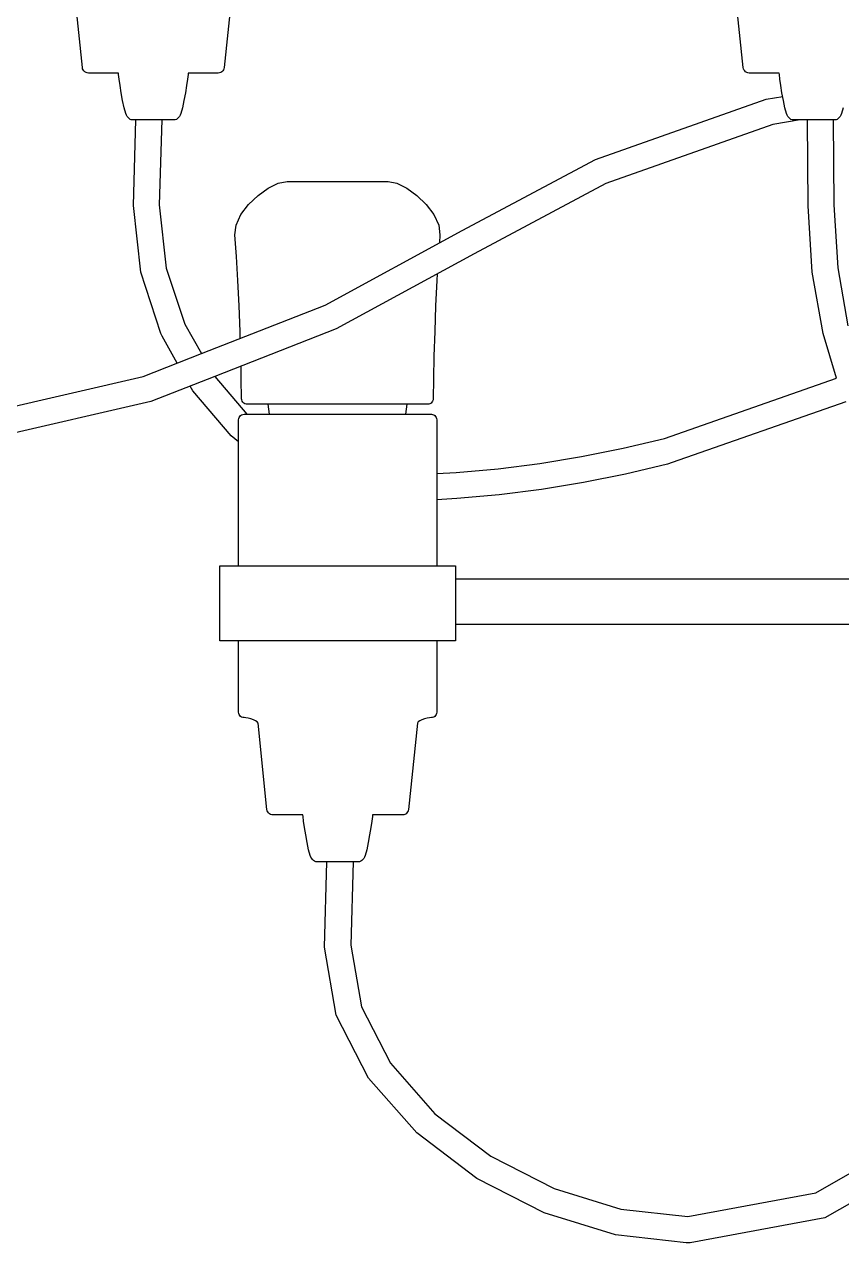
# Model space of a CAD drawing. Header units: millimetres. Extents: x 112 to 8820, y -2365 to 5002.
# Drawn here: x 1413.1 to 1510, y -624.8 to -480.4 of the extents above; entities that cross this region are included whole.
import ezdxf

# ---------------------------------------------------------------- set-up
doc = ezdxf.new("R2010")
doc.units = ezdxf.units.MM

# ---------------------------------------------------------------- blocks, each defined once
blk = doc.blocks.new('2097-30_el')
at = {"extrusion": (-6.84804e-18, -0.001462, 0.999999)}
for p, q in [((-21.349, 17.848, 0.026), (-21.455, 18.87, 0.028)), ((-19.562, 18.87, 0.028), (-19.668, 17.848, 0.026)), ((-21.346, 17.832, 0.026), (-21.349, 17.848, 0.026)), ((-21.339, 17.818, 0.026), (-21.346, 17.832, 0.026)), ((-21.331, 17.806, 0.026), (-21.339, 17.818, 0.026)), ((-21.319, 17.796, 0.026), (-21.331, 17.806, 0.026)), ((-21.306, 17.789, 0.026), (-21.319, 17.796, 0.026)), ((-21.292, 17.784, 0.026), (-21.306, 17.789, 0.026)), ((-21.276, 17.782, 0.026), (-21.292, 17.784, 0.026)), ((-21.256, 17.782, 0.026), (-21.276, 17.782, 0.026)), ((-21.034, 17.782, 0.026), (-21.256, 17.782, 0.026)), ((-20.922, 17.782, 0.026), (-21.034, 17.782, 0.026)), ((-20.92, 17.763, 0.026), (-20.922, 17.782, 0.026)), ((-20.913, 17.71, 0.026), (-20.92, 17.763, 0.026)), ((-20.097, 17.763, 0.026), (-20.104, 17.71, 0.026)), ((-20.094, 17.782, 0.026), (-20.097, 17.763, 0.026)), ((-19.813, 17.782, 0.026), (-20.094, 17.782, 0.026)), ((-19.76, 17.782, 0.026), (-19.813, 17.782, 0.026)), ((-19.74, 17.782, 0.026), (-19.76, 17.782, 0.026)), ((-19.725, 17.784, 0.026), (-19.74, 17.782, 0.026)), ((-19.71, 17.789, 0.026), (-19.725, 17.784, 0.026)), ((-19.697, 17.796, 0.026), (-19.71, 17.789, 0.026)), ((-19.686, 17.806, 0.026), (-19.697, 17.796, 0.026)), ((-19.677, 17.818, 0.026), (-19.686, 17.806, 0.026)), ((-19.671, 17.832, 0.026), (-19.677, 17.818, 0.026)), ((-19.668, 17.848, 0.026), (-19.671, 17.832, 0.026)), ((-20.902, 17.635, 0.026), (-20.913, 17.71, 0.026)), ((-20.888, 17.547, 0.026), (-20.902, 17.635, 0.026)), ((-20.115, 17.635, 0.026), (-20.129, 17.547, 0.026)), ((-20.104, 17.71, 0.026), (-20.115, 17.635, 0.026)), ((-20.872, 17.455, 0.026), (-20.888, 17.547, 0.026)), ((-20.129, 17.547, 0.026), (-20.145, 17.455, 0.026)), ((-20.853, 17.37, 0.025), (-20.872, 17.455, 0.026)), ((-20.834, 17.301, 0.025), (-20.853, 17.37, 0.025)), ((-20.163, 17.37, 0.025), (-20.183, 17.301, 0.025)), ((-20.145, 17.455, 0.026), (-20.163, 17.37, 0.025)), ((-20.826, 17.284, 0.025), (-20.834, 17.301, 0.025)), ((-20.818, 17.268, 0.025), (-20.826, 17.284, 0.025)), ((-20.807, 17.254, 0.025), (-20.818, 17.268, 0.025)), ((-20.796, 17.242, 0.025), (-20.807, 17.254, 0.025)), ((-20.783, 17.233, 0.025), (-20.796, 17.242, 0.025)), ((-20.769, 17.228, 0.025), (-20.783, 17.233, 0.025)), ((-20.754, 17.226, 0.025), (-20.769, 17.228, 0.025)), ((-20.749, 17.226, 0.025), (-20.754, 17.226, 0.025)), ((-20.734, 17.226, 0.025), (-20.749, 17.226, 0.025)), ((-20.71, 17.226, 0.025), (-20.734, 17.226, 0.025)), ((-20.676, 17.226, 0.025), (-20.71, 17.226, 0.025)), ((-20.635, 17.226, 0.025), (-20.676, 17.226, 0.025)), ((-20.589, 17.226, 0.025), (-20.635, 17.226, 0.025)), ((-20.539, 17.226, 0.025), (-20.589, 17.226, 0.025)), ((-20.488, 17.226, 0.025), (-20.539, 17.226, 0.025)), ((-20.437, 17.226, 0.025), (-20.488, 17.226, 0.025)), ((-20.39, 17.226, 0.025), (-20.437, 17.226, 0.025)), ((-20.348, 17.226, 0.025), (-20.39, 17.226, 0.025)), ((-20.313, 17.226, 0.025), (-20.348, 17.226, 0.025)), ((-20.287, 17.226, 0.025), (-20.313, 17.226, 0.025)), ((-20.27, 17.226, 0.025), (-20.287, 17.226, 0.025)), ((-20.263, 17.226, 0.025), (-20.27, 17.226, 0.025)), ((-20.248, 17.228, 0.025), (-20.263, 17.226, 0.025)), ((-20.234, 17.233, 0.025), (-20.248, 17.228, 0.025)), ((-20.221, 17.242, 0.025), (-20.234, 17.233, 0.025)), ((-20.209, 17.254, 0.025), (-20.221, 17.242, 0.025)), ((-20.199, 17.268, 0.025), (-20.209, 17.254, 0.025)), ((-20.19, 17.284, 0.025), (-20.199, 17.268, 0.025)), ((-20.183, 17.301, 0.025), (-20.19, 17.284, 0.025))]:
    blk.add_line(p, q, dxfattribs=at)
at = {"extrusion": (-1.38084e-17, -0.001462, 0.999999)}
for p, q in [((-13.519, 17.848, 0.026), (-13.625, 18.87, 0.028)), ((-13.516, 17.832, 0.026), (-13.519, 17.848, 0.026)), ((-13.51, 17.818, 0.026), (-13.516, 17.832, 0.026)), ((-13.501, 17.806, 0.026), (-13.51, 17.818, 0.026)), ((-13.49, 17.796, 0.026), (-13.501, 17.806, 0.026)), ((-13.477, 17.789, 0.026), (-13.49, 17.796, 0.026)), ((-13.462, 17.784, 0.026), (-13.477, 17.789, 0.026)), ((-13.447, 17.782, 0.026), (-13.462, 17.784, 0.026)), ((-13.433, 17.782, 0.026), (-13.447, 17.782, 0.026)), ((-13.387, 17.782, 0.026), (-13.433, 17.782, 0.026)), ((-13.31, 17.782, 0.026), (-13.387, 17.782, 0.026)), ((-13.205, 17.782, 0.026), (-13.31, 17.782, 0.026)), ((-13.093, 17.782, 0.026), (-13.205, 17.782, 0.026)), ((-13.09, 17.763, 0.026), (-13.093, 17.782, 0.026)), ((-13.083, 17.71, 0.026), (-13.09, 17.763, 0.026)), ((-13.073, 17.635, 0.026), (-13.083, 17.71, 0.026)), ((-13.059, 17.547, 0.026), (-13.073, 17.635, 0.026)), ((-13.042, 17.455, 0.026), (-13.059, 17.547, 0.026)), ((-13.024, 17.37, 0.025), (-13.042, 17.455, 0.026)), ((-13.004, 17.301, 0.025), (-13.024, 17.37, 0.025)), ((-12.334, 17.37, 0.025), (-12.354, 17.301, 0.025)), ((-12.997, 17.284, 0.025), (-13.004, 17.301, 0.025)), ((-12.988, 17.268, 0.025), (-12.997, 17.284, 0.025)), ((-12.978, 17.254, 0.025), (-12.988, 17.268, 0.025)), ((-12.966, 17.242, 0.025), (-12.978, 17.254, 0.025)), ((-12.953, 17.233, 0.025), (-12.966, 17.242, 0.025)), ((-12.939, 17.228, 0.025), (-12.953, 17.233, 0.025)), ((-12.924, 17.226, 0.025), (-12.939, 17.228, 0.025)), ((-12.92, 17.226, 0.025), (-12.924, 17.226, 0.025)), ((-12.905, 17.226, 0.025), (-12.92, 17.226, 0.025)), ((-12.88, 17.226, 0.025), (-12.905, 17.226, 0.025)), ((-12.847, 17.226, 0.025), (-12.88, 17.226, 0.025)), ((-12.806, 17.226, 0.025), (-12.847, 17.226, 0.025)), ((-12.759, 17.226, 0.025), (-12.806, 17.226, 0.025)), ((-12.71, 17.226, 0.025), (-12.759, 17.226, 0.025)), ((-12.658, 17.226, 0.025), (-12.71, 17.226, 0.025)), ((-12.608, 17.226, 0.025), (-12.658, 17.226, 0.025)), ((-12.561, 17.226, 0.025), (-12.608, 17.226, 0.025)), ((-12.519, 17.226, 0.025), (-12.561, 17.226, 0.025)), ((-12.484, 17.226, 0.025), (-12.519, 17.226, 0.025)), ((-12.457, 17.226, 0.025), (-12.484, 17.226, 0.025)), ((-12.44, 17.226, 0.025), (-12.457, 17.226, 0.025)), ((-12.434, 17.226, 0.025), (-12.44, 17.226, 0.025)), ((-12.419, 17.228, 0.025), (-12.434, 17.226, 0.025)), ((-12.405, 17.233, 0.025), (-12.419, 17.228, 0.025)), ((-12.392, 17.242, 0.025), (-12.405, 17.233, 0.025)), ((-12.38, 17.254, 0.025), (-12.392, 17.242, 0.025)), ((-12.37, 17.268, 0.025), (-12.38, 17.254, 0.025)), ((-12.361, 17.284, 0.025), (-12.37, 17.268, 0.025)), ((-12.354, 17.301, 0.025), (-12.361, 17.284, 0.025))]:
    blk.add_line(p, q, dxfattribs=at)
at = {"extrusion": (-2.26527e-19, -0.001462, 0.999999)}
for p, q in [((-15.268, 16.758, 0.025), (-13.246, 17.472, 0.026)), ((-13.246, 17.472, 0.026), (-13.051, 17.505, 0.026)), ((-20.744, 16.211, 0.024), (-20.714, 17.226, 0.025)), ((-20.408, 17.226, 0.025), (-20.438, 16.22, 0.024)), ((-16.85, 15.915, 0.023), (-15.268, 16.758, 0.025)), ((-20.657, 15.422, 0.023), (-20.744, 16.211, 0.024)), ((-20.438, 16.22, 0.024), (-20.356, 15.471, 0.023)), ((-18.471, 15.032, 0.022), (-16.85, 15.915, 0.023)), ((-20.356, 15.471, 0.023), (-20.137, 14.808, 0.022)), ((-20.418, 14.696, 0.021), (-20.657, 15.422, 0.023)), ((-19.939, 14.457, 0.021), (-18.471, 15.032, 0.022)), ((-20.137, 14.808, 0.022), (-19.939, 14.457, 0.021)), ((-20.405, 14.664, 0.021), (-20.418, 14.696, 0.021)), ((-20.225, 14.344, 0.021), (-20.405, 14.664, 0.021)), ((-20.628, 14.186, 0.021), (-19.939, 14.457, 0.021)), ((-23.823, 13.451, 0.02), (-20.628, 14.186, 0.021)), ((-19.778, 14.187, 0.021), (-20.539, 13.888, 0.02)), ((-20.04, 14.018, 0.02), (-20.071, 14.072, 0.021)), ((-19.587, 13.482, 0.02), (-20.04, 14.018, 0.02)), ((-20.539, 13.888, 0.02), (-23.765, 13.146, 0.019)), ((-12.302, 13.885, 0.02), (-14.359, 13.166, 0.019)), ((-19.498, 13.412, 0.02), (-19.587, 13.482, 0.02)), ((-14.416, 13.146, 0.019), (-14.914, 13.028, 0.019)), ((-14.359, 13.166, 0.019), (-14.416, 13.146, 0.019)), ((-14.914, 13.028, 0.019), (-15.411, 12.929, 0.019)), ((-15.91, 12.847, 0.019), (-16.41, 12.784, 0.019)), ((-15.411, 12.929, 0.019), (-15.91, 12.847, 0.019)), ((-16.911, 12.739, 0.019), (-17.149, 12.726, 0.019)), ((-16.41, 12.784, 0.019), (-16.911, 12.739, 0.019))]:
    blk.add_line(p, q, dxfattribs=at)
at = {"extrusion": (-4.49817e-19, -0.001462, 0.999999)}
for p, q in [((-12.843, 17.226, 0.025), (-13.169, 17.171, 0.025)), ((-12.749, 16.209, 0.024), (-12.757, 17.226, 0.025)), ((-13.169, 17.171, 0.025), (-15.145, 16.473, 0.024)), ((-15.145, 16.473, 0.024), (-16.705, 15.641, 0.023)), ((-12.703, 15.421, 0.023), (-12.749, 16.209, 0.024)), ((-16.705, 15.641, 0.023), (-18.343, 14.75, 0.022)), ((-12.573, 14.695, 0.021), (-12.703, 15.421, 0.023)), ((-18.343, 14.75, 0.022), (-19.778, 14.187, 0.021)), ((-12.413, 14.165, 0.021), (-12.573, 14.695, 0.021)), ((-19.778, 14.187, 0.021), (-19.399, 13.739, 0.02)), ((-14.452, 13.451, 0.02), (-12.413, 14.165, 0.021)), ((-14.94, 13.336, 0.019), (-14.452, 13.451, 0.02)), ((-15.433, 13.237, 0.019), (-14.94, 13.336, 0.019)), ((-16.422, 13.094, 0.019), (-15.927, 13.157, 0.019)), ((-15.927, 13.157, 0.019), (-15.433, 13.237, 0.019)), ((-17.149, 13.036, 0.019), (-16.918, 13.049, 0.019)), ((-16.918, 13.049, 0.019), (-16.422, 13.094, 0.019))]:
    blk.add_line(p, q, dxfattribs=at)
at = {"extrusion": (4.42762e-18, -0.001462, 0.999999)}
for p, q in [((-12.451, 17.226, 0.025), (-12.444, 16.222, 0.024)), ((-12.444, 16.222, 0.024), (-12.399, 15.472, 0.023)), ((-12.399, 15.472, 0.023), (-12.277, 14.785, 0.022))]:
    blk.add_line(p, q, dxfattribs=at)
at = {"extrusion": (1.20707e-17, -0.001462, 0.999999)}
for p, q in [((-19.147, 16.417, 0.024), (-19.029, 16.475, 0.024)), ((-19.029, 16.475, 0.024), (-18.923, 16.497, 0.024)), ((-18.923, 16.497, 0.024), (-18.906, 16.497, 0.024)), ((-18.906, 16.497, 0.024), (-18.851, 16.497, 0.024)), ((-18.851, 16.497, 0.024), (-18.764, 16.497, 0.024)), ((-18.764, 16.497, 0.024), (-18.648, 16.497, 0.024)), ((-18.648, 16.497, 0.024), (-18.513, 16.497, 0.024)), ((-18.513, 16.497, 0.024), (-18.365, 16.497, 0.024)), ((-18.365, 16.497, 0.024), (-18.215, 16.497, 0.024)), ((-18.215, 16.497, 0.024), (-18.072, 16.497, 0.024)), ((-18.072, 16.497, 0.024), (-17.944, 16.497, 0.024)), ((-17.944, 16.497, 0.024), (-17.84, 16.497, 0.024)), ((-17.84, 16.497, 0.024), (-17.767, 16.497, 0.024)), ((-17.767, 16.497, 0.024), (-17.728, 16.497, 0.024)), ((-17.728, 16.497, 0.024), (-17.727, 16.497, 0.024)), ((-17.727, 16.497, 0.024), (-17.623, 16.475, 0.024)), ((-17.623, 16.475, 0.024), (-17.505, 16.417, 0.024)), ((-19.379, 16.223, 0.024), (-19.268, 16.33, 0.024)), ((-19.268, 16.33, 0.024), (-19.147, 16.417, 0.024)), ((-17.505, 16.417, 0.024), (-17.386, 16.33, 0.024)), ((-17.386, 16.33, 0.024), (-17.275, 16.223, 0.024)), ((-19.47, 16.104, 0.024), (-19.379, 16.223, 0.024)), ((-17.275, 16.223, 0.024), (-17.185, 16.104, 0.024)), ((-19.528, 15.981, 0.023), (-19.47, 16.104, 0.024)), ((-17.185, 16.104, 0.024), (-17.127, 15.981, 0.023)), ((-19.544, 15.863, 0.023), (-19.528, 15.981, 0.023)), ((-17.127, 15.981, 0.023), (-17.112, 15.863, 0.023)), ((-19.523, 15.607, 0.023), (-19.544, 15.863, 0.023)), ((-17.112, 15.863, 0.023), (-17.119, 15.768, 0.023)), ((-19.506, 15.323, 0.022), (-19.523, 15.607, 0.023)), ((-19.492, 15.023, 0.022), (-19.506, 15.323, 0.022)), ((-17.149, 15.323, 0.022), (-17.163, 15.023, 0.022)), ((-17.144, 15.402, 0.023), (-17.149, 15.323, 0.022)), ((-19.481, 14.72, 0.022), (-19.492, 15.023, 0.022)), ((-17.163, 15.023, 0.022), (-17.174, 14.72, 0.022)), ((-19.478, 14.637, 0.021), (-19.481, 14.72, 0.022)), ((-17.174, 14.72, 0.022), (-17.183, 14.427, 0.021)), ((-19.466, 14.157, 0.021), (-19.469, 14.308, 0.021)), ((-17.183, 14.427, 0.021), (-17.188, 14.157, 0.021)), ((-19.463, 13.923, 0.02), (-19.466, 14.157, 0.021)), ((-17.188, 14.157, 0.021), (-17.191, 13.923, 0.02)), ((-19.461, 13.908, 0.02), (-19.463, 13.923, 0.02)), ((-19.456, 13.894, 0.02), (-19.461, 13.908, 0.02)), ((-19.448, 13.882, 0.02), (-19.456, 13.894, 0.02)), ((-19.437, 13.872, 0.02), (-19.448, 13.882, 0.02)), ((-19.424, 13.864, 0.02), (-19.437, 13.872, 0.02)), ((-19.41, 13.86, 0.02), (-19.424, 13.864, 0.02)), ((-19.394, 13.858, 0.02), (-19.41, 13.86, 0.02)), ((-19.362, 13.858, 0.02), (-19.394, 13.858, 0.02)), ((-19.265, 13.858, 0.02), (-19.362, 13.858, 0.02)), ((-19.148, 13.858, 0.02), (-19.265, 13.858, 0.02)), ((-17.461, 13.858, 0.02), (-19.148, 13.858, 0.02)), ((-19.132, 13.739, 0.02), (-19.148, 13.858, 0.02)), ((-17.504, 13.858, 0.02), (-17.52, 13.739, 0.02)), ((-17.33, 13.858, 0.02), (-17.461, 13.858, 0.02)), ((-17.262, 13.858, 0.02), (-17.33, 13.858, 0.02)), ((-17.26, 13.858, 0.02), (-17.262, 13.858, 0.02)), ((-17.244, 13.86, 0.02), (-17.26, 13.858, 0.02)), ((-17.23, 13.864, 0.02), (-17.244, 13.86, 0.02)), ((-17.217, 13.872, 0.02), (-17.23, 13.864, 0.02)), ((-17.207, 13.882, 0.02), (-17.217, 13.872, 0.02)), ((-17.199, 13.894, 0.02), (-17.207, 13.882, 0.02)), ((-17.193, 13.908, 0.02), (-17.199, 13.894, 0.02)), ((-17.191, 13.923, 0.02), (-17.193, 13.908, 0.02))]:
    blk.add_line(p, q, dxfattribs=at)
at = {"extrusion": (-8.95348e-20, -0.001462, 0.999999)}
for p, q in [((-19.492, 13.702, 0.02), (-19.484, 13.714, 0.02)), ((-19.484, 13.714, 0.02), (-19.474, 13.725, 0.02)), ((-19.474, 13.725, 0.02), (-19.462, 13.732, 0.02)), ((-19.462, 13.732, 0.02), (-19.448, 13.737, 0.02)), ((-19.448, 13.737, 0.02), (-19.433, 13.739, 0.02)), ((-19.433, 13.739, 0.02), (-19.393, 13.739, 0.02)), ((-19.393, 13.739, 0.02), (-19.305, 13.739, 0.02)), ((-19.305, 13.739, 0.02), (-19.175, 13.739, 0.02)), ((-19.175, 13.739, 0.02), (-19.008, 13.739, 0.02)), ((-19.008, 13.739, 0.02), (-18.811, 13.739, 0.02)), ((-18.811, 13.739, 0.02), (-18.593, 13.739, 0.02)), ((-18.593, 13.739, 0.02), (-18.362, 13.739, 0.02)), ((-18.362, 13.739, 0.02), (-18.131, 13.739, 0.02)), ((-18.131, 13.739, 0.02), (-17.907, 13.739, 0.02)), ((-17.907, 13.739, 0.02), (-17.702, 13.739, 0.02)), ((-17.702, 13.739, 0.02), (-17.524, 13.739, 0.02)), ((-17.524, 13.739, 0.02), (-17.381, 13.739, 0.02)), ((-17.381, 13.739, 0.02), (-17.279, 13.739, 0.02)), ((-17.279, 13.739, 0.02), (-17.222, 13.739, 0.02)), ((-17.222, 13.739, 0.02), (-17.214, 13.739, 0.02)), ((-17.214, 13.739, 0.02), (-17.199, 13.737, 0.02)), ((-17.199, 13.737, 0.02), (-17.186, 13.732, 0.02)), ((-17.186, 13.732, 0.02), (-17.173, 13.725, 0.02)), ((-17.173, 13.725, 0.02), (-17.163, 13.714, 0.02)), ((-17.163, 13.714, 0.02), (-17.156, 13.702, 0.02)), ((-19.498, 13.673, 0.02), (-19.497, 13.688, 0.02)), ((-19.498, 11.941, 0.017), (-19.498, 13.673, 0.02)), ((-19.497, 13.688, 0.02), (-19.492, 13.702, 0.02)), ((-17.156, 13.702, 0.02), (-17.151, 13.688, 0.02)), ((-17.151, 13.688, 0.02), (-17.149, 13.673, 0.02)), ((-17.149, 13.673, 0.02), (-17.149, 11.941, 0.017)), ((-19.498, 10.209, 0.015), (-19.498, 11.054, 0.016)), ((-17.149, 11.054, 0.016), (-17.149, 10.209, 0.015)), ((-19.497, 10.194, 0.015), (-19.498, 10.209, 0.015)), ((-19.492, 10.181, 0.015), (-19.497, 10.194, 0.015)), ((-19.484, 10.168, 0.015), (-19.492, 10.181, 0.015)), ((-19.474, 10.158, 0.015), (-19.484, 10.168, 0.015)), ((-19.462, 10.15, 0.015), (-19.474, 10.158, 0.015)), ((-19.448, 10.146, 0.015), (-19.462, 10.15, 0.015)), ((-19.433, 10.144, 0.015), (-19.448, 10.146, 0.015)), ((-19.411, 10.142, 0.015), (-19.433, 10.144, 0.015)), ((-19.384, 10.137, 0.015), (-19.411, 10.142, 0.015)), ((-19.353, 10.13, 0.015), (-19.384, 10.137, 0.015)), ((-19.322, 10.12, 0.015), (-19.353, 10.13, 0.015)), ((-19.296, 10.108, 0.015), (-19.322, 10.12, 0.015)), ((-19.276, 10.094, 0.015), (-19.296, 10.108, 0.015)), ((-17.352, 10.108, 0.015), (-17.371, 10.094, 0.015)), ((-17.325, 10.12, 0.015), (-17.352, 10.108, 0.015)), ((-17.295, 10.13, 0.015), (-17.325, 10.12, 0.015)), ((-17.264, 10.137, 0.015), (-17.295, 10.13, 0.015)), ((-17.236, 10.142, 0.015), (-17.264, 10.137, 0.015)), ((-17.214, 10.144, 0.015), (-17.236, 10.142, 0.015)), ((-17.199, 10.146, 0.015), (-17.214, 10.144, 0.015)), ((-17.186, 10.15, 0.015), (-17.199, 10.146, 0.015)), ((-17.173, 10.158, 0.015), (-17.186, 10.15, 0.015)), ((-17.163, 10.168, 0.015), (-17.173, 10.158, 0.015)), ((-17.156, 10.181, 0.015), (-17.163, 10.168, 0.015)), ((-17.151, 10.194, 0.015), (-17.156, 10.181, 0.015)), ((-17.149, 10.209, 0.015), (-17.151, 10.194, 0.015)), ((-19.268, 10.078, 0.015), (-19.276, 10.094, 0.015)), ((-19.162, 9.056, 0.013), (-19.268, 10.078, 0.015)), ((-17.379, 10.078, 0.015), (-17.485, 9.056, 0.013)), ((-17.371, 10.094, 0.015), (-17.379, 10.078, 0.015)), ((-19.159, 9.041, 0.013), (-19.162, 9.056, 0.013)), ((-19.153, 9.027, 0.013), (-19.159, 9.041, 0.013)), ((-19.144, 9.015, 0.013), (-19.153, 9.027, 0.013)), ((-19.133, 9.005, 0.013), (-19.144, 9.015, 0.013)), ((-19.12, 8.997, 0.013), (-19.133, 9.005, 0.013)), ((-19.106, 8.993, 0.013), (-19.12, 8.997, 0.013)), ((-19.09, 8.991, 0.013), (-19.106, 8.993, 0.013)), ((-19.062, 8.991, 0.013), (-19.09, 8.991, 0.013)), ((-19.002, 8.991, 0.013), (-19.062, 8.991, 0.013)), ((-18.912, 8.991, 0.013), (-19.002, 8.991, 0.013)), ((-18.797, 8.991, 0.013), (-18.912, 8.991, 0.013)), ((-18.737, 8.991, 0.013), (-18.797, 8.991, 0.013)), ((-18.734, 8.971, 0.013), (-18.737, 8.991, 0.013)), ((-18.727, 8.919, 0.013), (-18.734, 8.971, 0.013)), ((-17.913, 8.971, 0.013), (-17.92, 8.919, 0.013)), ((-17.911, 8.991, 0.013), (-17.913, 8.971, 0.013)), ((-17.894, 8.991, 0.013), (-17.911, 8.991, 0.013)), ((-17.771, 8.991, 0.013), (-17.894, 8.991, 0.013)), ((-17.672, 8.991, 0.013), (-17.771, 8.991, 0.013)), ((-17.602, 8.991, 0.013), (-17.672, 8.991, 0.013)), ((-17.563, 8.991, 0.013), (-17.602, 8.991, 0.013)), ((-17.557, 8.991, 0.013), (-17.563, 8.991, 0.013)), ((-17.542, 8.993, 0.013), (-17.557, 8.991, 0.013)), ((-17.527, 8.997, 0.013), (-17.542, 8.993, 0.013)), ((-17.514, 9.005, 0.013), (-17.527, 8.997, 0.013)), ((-17.503, 9.015, 0.013), (-17.514, 9.005, 0.013)), ((-17.495, 9.027, 0.013), (-17.503, 9.015, 0.013)), ((-17.488, 9.041, 0.013), (-17.495, 9.027, 0.013)), ((-17.485, 9.056, 0.013), (-17.488, 9.041, 0.013)), ((-18.716, 8.844, 0.013), (-18.727, 8.919, 0.013)), ((-18.703, 8.756, 0.013), (-18.716, 8.844, 0.013)), ((-17.931, 8.844, 0.013), (-17.945, 8.756, 0.013)), ((-17.92, 8.919, 0.013), (-17.931, 8.844, 0.013)), ((-18.686, 8.664, 0.013), (-18.703, 8.756, 0.013)), ((-18.668, 8.579, 0.013), (-18.686, 8.664, 0.013)), ((-17.961, 8.664, 0.013), (-17.979, 8.579, 0.013)), ((-17.945, 8.756, 0.013), (-17.961, 8.664, 0.013)), ((-18.648, 8.51, 0.012), (-18.668, 8.579, 0.013)), ((-17.979, 8.579, 0.013), (-17.999, 8.51, 0.012)), ((-18.641, 8.492, 0.012), (-18.648, 8.51, 0.012)), ((-18.632, 8.477, 0.012), (-18.641, 8.492, 0.012)), ((-18.622, 8.463, 0.012), (-18.632, 8.477, 0.012)), ((-18.61, 8.451, 0.012), (-18.622, 8.463, 0.012)), ((-18.597, 8.442, 0.012), (-18.61, 8.451, 0.012)), ((-18.583, 8.436, 0.012), (-18.597, 8.442, 0.012)), ((-18.568, 8.434, 0.012), (-18.583, 8.436, 0.012)), ((-18.559, 8.434, 0.012), (-18.568, 8.434, 0.012)), ((-18.54, 8.434, 0.012), (-18.559, 8.434, 0.012)), ((-18.511, 8.434, 0.012), (-18.54, 8.434, 0.012)), ((-18.475, 8.434, 0.012), (-18.511, 8.434, 0.012)), ((-18.431, 8.434, 0.012), (-18.475, 8.434, 0.012)), ((-18.383, 8.434, 0.012), (-18.431, 8.434, 0.012)), ((-18.332, 8.434, 0.012), (-18.383, 8.434, 0.012)), ((-18.324, 8.434, 0.012), (-18.332, 8.434, 0.012)), ((-18.088, 8.434, 0.012), (-18.324, 8.434, 0.012)), ((-18.081, 8.434, 0.012), (-18.088, 8.434, 0.012)), ((-18.079, 8.434, 0.012), (-18.081, 8.434, 0.012)), ((-18.064, 8.436, 0.012), (-18.079, 8.434, 0.012)), ((-18.05, 8.442, 0.012), (-18.064, 8.436, 0.012)), ((-18.037, 8.451, 0.012), (-18.05, 8.442, 0.012)), ((-18.025, 8.463, 0.012), (-18.037, 8.451, 0.012)), ((-18.015, 8.477, 0.012), (-18.025, 8.463, 0.012)), ((-18.006, 8.492, 0.012), (-18.015, 8.477, 0.012)), ((-17.999, 8.51, 0.012), (-18.006, 8.492, 0.012))]:
    blk.add_line(p, q, dxfattribs=at)
at = {"extrusion": (2.53485e-19, -0.001462, 0.999999)}
for p, q in [((-19.721, 11.054, 0.016), (-19.721, 11.941, 0.017)), ((-19.721, 11.941, 0.017), (-19.67, 11.941, 0.017)), ((-19.721, 11.054, 0.016), (-19.721, 11.941, 0.017)), ((-19.721, 11.941, 0.017), (-19.67, 11.941, 0.017)), ((-19.67, 11.941, 0.017), (-19.56, 11.941, 0.017)), ((-19.67, 11.941, 0.017), (-19.56, 11.941, 0.017)), ((-19.56, 11.941, 0.017), (-19.397, 11.941, 0.017)), ((-19.56, 11.941, 0.017), (-19.397, 11.941, 0.017)), ((-19.397, 11.941, 0.017), (-19.186, 11.941, 0.017)), ((-19.397, 11.941, 0.017), (-19.186, 11.941, 0.017)), ((-19.186, 11.941, 0.017), (-18.938, 11.941, 0.017)), ((-19.186, 11.941, 0.017), (-18.938, 11.941, 0.017)), ((-18.938, 11.941, 0.017), (-18.662, 11.941, 0.017)), ((-18.938, 11.941, 0.017), (-18.662, 11.941, 0.017)), ((-18.662, 11.941, 0.017), (-18.373, 11.941, 0.017)), ((-18.662, 11.941, 0.017), (-18.373, 11.941, 0.017)), ((-18.373, 11.941, 0.017), (-18.08, 11.941, 0.017)), ((-18.373, 11.941, 0.017), (-18.08, 11.941, 0.017)), ((-18.08, 11.941, 0.017), (-17.799, 11.941, 0.017)), ((-18.08, 11.941, 0.017), (-17.799, 11.941, 0.017)), ((-17.799, 11.941, 0.017), (-17.54, 11.941, 0.017)), ((-17.799, 11.941, 0.017), (-17.54, 11.941, 0.017)), ((-17.54, 11.941, 0.017), (-17.316, 11.941, 0.017)), ((-17.54, 11.941, 0.017), (-17.316, 11.941, 0.017)), ((-17.316, 11.941, 0.017), (-17.136, 11.941, 0.017)), ((-17.316, 11.941, 0.017), (-17.136, 11.941, 0.017)), ((-17.136, 11.941, 0.017), (-17.007, 11.941, 0.017)), ((-17.136, 11.941, 0.017), (-17.007, 11.941, 0.017)), ((-17.007, 11.941, 0.017), (-16.937, 11.941, 0.017)), ((-17.007, 11.941, 0.017), (-16.937, 11.941, 0.017)), ((-16.937, 11.941, 0.017), (-16.926, 11.941, 0.017)), ((-16.937, 11.941, 0.017), (-16.926, 11.941, 0.017)), ((-16.926, 11.941, 0.017), (-16.926, 11.054, 0.016)), ((-16.926, 11.788, 0.017), (-11.837, 11.788, 0.017)), ((-16.926, 11.788, 0.017), (-11.837, 11.788, 0.017)), ((-11.837, 11.247, 0.016), (-16.926, 11.247, 0.016)), ((-11.837, 11.247, 0.016), (-16.926, 11.247, 0.016)), ((-19.67, 11.054, 0.016), (-19.721, 11.054, 0.016)), ((-19.67, 11.054, 0.016), (-19.721, 11.054, 0.016)), ((-19.56, 11.054, 0.016), (-19.67, 11.054, 0.016)), ((-19.56, 11.054, 0.016), (-19.67, 11.054, 0.016)), ((-19.397, 11.054, 0.016), (-19.56, 11.054, 0.016)), ((-19.397, 11.054, 0.016), (-19.56, 11.054, 0.016)), ((-19.186, 11.054, 0.016), (-19.397, 11.054, 0.016)), ((-19.186, 11.054, 0.016), (-19.397, 11.054, 0.016)), ((-18.938, 11.054, 0.016), (-19.186, 11.054, 0.016)), ((-18.938, 11.054, 0.016), (-19.186, 11.054, 0.016)), ((-18.662, 11.054, 0.016), (-18.938, 11.054, 0.016)), ((-18.662, 11.054, 0.016), (-18.938, 11.054, 0.016)), ((-18.373, 11.054, 0.016), (-18.662, 11.054, 0.016)), ((-18.373, 11.054, 0.016), (-18.662, 11.054, 0.016)), ((-18.08, 11.054, 0.016), (-18.373, 11.054, 0.016)), ((-18.08, 11.054, 0.016), (-18.373, 11.054, 0.016)), ((-17.799, 11.054, 0.016), (-18.08, 11.054, 0.016)), ((-17.799, 11.054, 0.016), (-18.08, 11.054, 0.016)), ((-17.54, 11.054, 0.016), (-17.799, 11.054, 0.016)), ((-17.54, 11.054, 0.016), (-17.799, 11.054, 0.016)), ((-17.316, 11.054, 0.016), (-17.54, 11.054, 0.016)), ((-17.316, 11.054, 0.016), (-17.54, 11.054, 0.016)), ((-17.136, 11.054, 0.016), (-17.316, 11.054, 0.016)), ((-17.136, 11.054, 0.016), (-17.316, 11.054, 0.016)), ((-17.007, 11.054, 0.016), (-17.136, 11.054, 0.016)), ((-17.007, 11.054, 0.016), (-17.136, 11.054, 0.016)), ((-16.937, 11.054, 0.016), (-17.007, 11.054, 0.016)), ((-16.937, 11.054, 0.016), (-17.007, 11.054, 0.016)), ((-16.926, 11.054, 0.016), (-16.937, 11.054, 0.016)), ((-16.926, 11.054, 0.016), (-16.937, 11.054, 0.016))]:
    blk.add_line(p, q, dxfattribs=at)
at = {"extrusion": (-6.80377e-19, -0.001462, 0.999999)}
for p, q in [((-18.479, 7.425, 0.011), (-18.453, 8.434, 0.012)), ((-18.142, 8.434, 0.012), (-18.168, 7.448, 0.011)), ((-18.341, 6.617, 0.01), (-18.479, 7.425, 0.011)), ((-18.168, 7.448, 0.011), (-18.043, 6.717, 0.01)), ((-18.043, 6.717, 0.01), (-17.698, 6.049, 0.009)), ((-17.957, 5.872, 0.009), (-18.341, 6.617, 0.01)), ((-17.698, 6.049, 0.009), (-17.173, 5.451, 0.008)), ((-17.385, 5.223, 0.008), (-17.957, 5.872, 0.009)), ((-17.173, 5.451, 0.008), (-16.51, 4.949, 0.007)), ((-16.676, 4.685, 0.007), (-17.385, 5.223, 0.008)), ((-12.66, 4.513, 0.007), (-11.488, 5.185, 0.008)), ((-16.51, 4.949, 0.007), (-15.758, 4.565, 0.007)), ((-11.301, 4.934, 0.007), (-12.551, 4.217, 0.006)), ((-15.876, 4.276, 0.006), (-16.676, 4.685, 0.007)), ((-15.758, 4.565, 0.007), (-14.968, 4.32, 0.006)), ((-14.174, 4.234, 0.006), (-12.66, 4.513, 0.007)), ((-15.031, 4.015, 0.006), (-15.876, 4.276, 0.006)), ((-14.968, 4.32, 0.006), (-14.174, 4.234, 0.006)), ((-12.551, 4.217, 0.006), (-14.146, 3.923, 0.006)), ((-14.196, 3.923, 0.006), (-15.031, 4.015, 0.006)), ((-14.146, 3.923, 0.006), (-14.196, 3.923, 0.006))]:
    blk.add_line(p, q, dxfattribs=at)

msp = doc.modelspace()

# ---------------------------------------------------------------- block references
at = {"color": 0, "xscale": 10, "yscale": 10, "zscale": 10}
msp.add_blockref('2097-30_el', (1633.49, -664.02, -1.52), dxfattribs=at)

doc.saveas('drawing.dxf')
